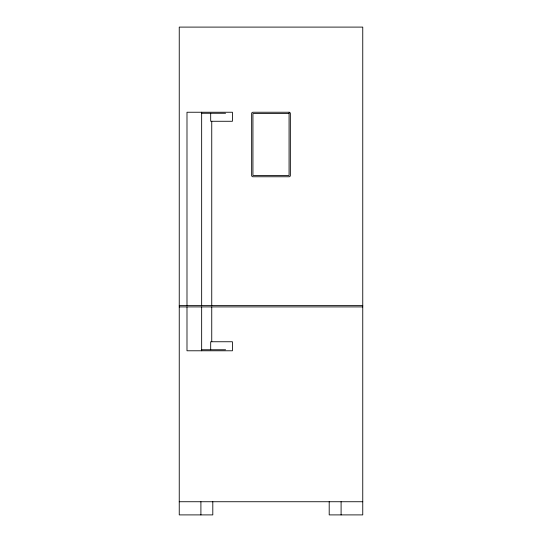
<?xml version="1.0" encoding="UTF-8"?>
<svg xmlns="http://www.w3.org/2000/svg" width="542" height="542" viewBox="0 0 542 542"><rect width="100%" height="100%" fill="white"/><g stroke="black" fill="none" stroke-linecap="round" stroke-linejoin="round"><path stroke-width="0.81" d="M201.57 113.271L225.574 113.271M179.246 305.613L362.754 305.613M179.246 306.907L362.754 306.907M201.57 349.753L225.574 349.753M179.246 501.736L362.754 501.736M341.094 501.736L341.094 514.9M329.197 501.736L329.197 514.9L362.754 514.9L362.754 27.1L179.246 27.1L179.246 514.9L212.803 514.9L212.803 501.736M211.746 121.272L211.746 305.613M211.746 306.907L211.746 341.751M210.689 113.271L210.689 121.272L232.416 121.272L232.416 112.241L186.99 112.241L186.99 305.613M210.689 349.753L210.689 341.751L232.416 341.751L232.416 350.782L186.99 350.782L186.99 306.907M201.658 112.241L201.658 305.613M201.658 306.907L201.658 350.782M200.906 501.736L200.906 514.9M289.069 112.241L252.931 112.241A1.287 1.287 0 0 0 251.644 113.529L251.644 175.472A1.294 1.287 0 0 0 252.931 176.76L289.069 176.76A1.287 1.287 0 0 0 290.356 175.472L290.356 113.529A1.294 1.287 0 0 0 289.069 112.241M289.069 113.529L252.931 113.529L252.931 175.472L289.069 175.472L289.069 113.529"/></g></svg>
